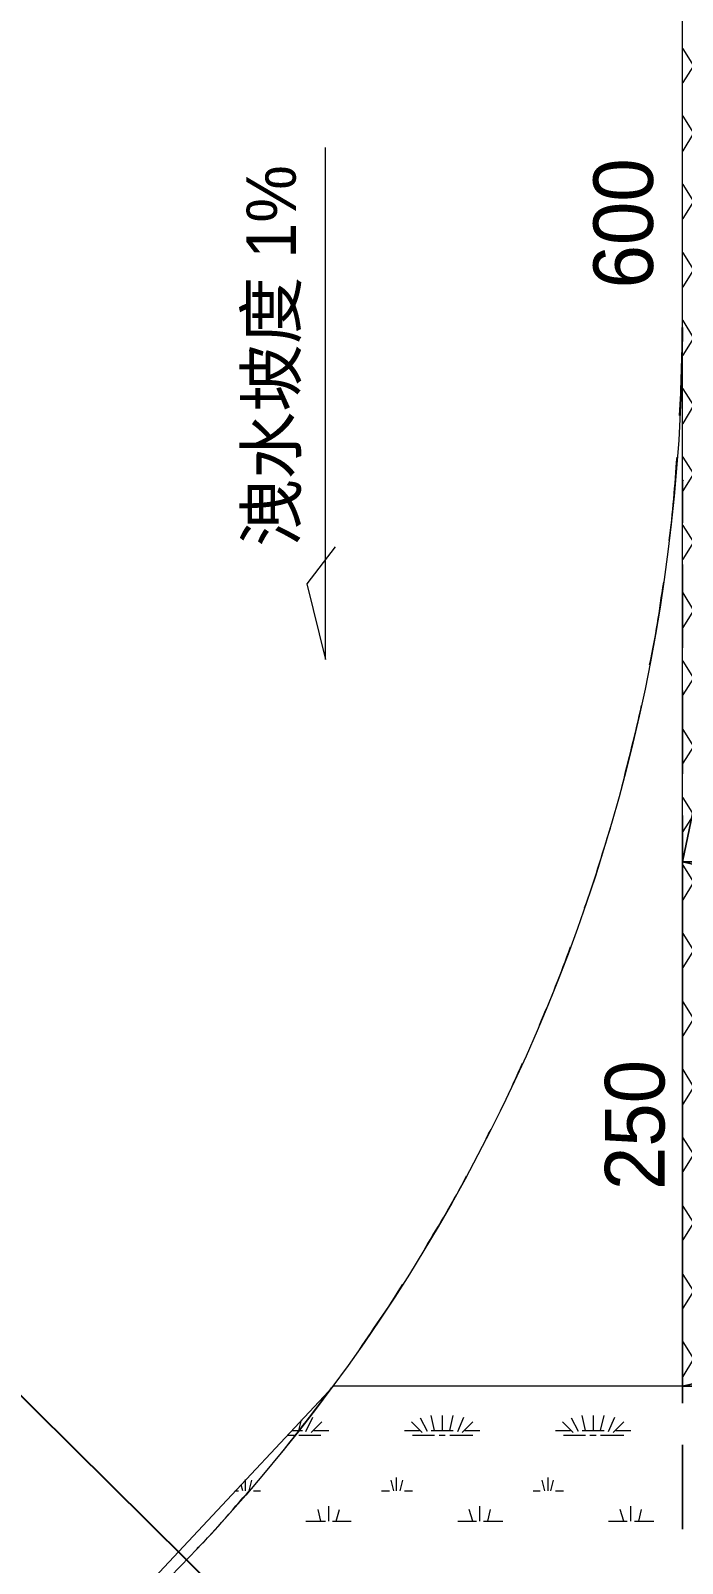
# Model space of a CAD drawing. Header units: millimetres. Extents: x -15161 to 10473752, y -72817 to 33960.
# Drawn here: x 12894 to 13205, y 113 to 844 of the extents above; entities that cross this region are included whole.
import ezdxf

# ---------------------------------------------------------------- set-up
doc = ezdxf.new("R2010")
doc.units = ezdxf.units.MM
doc.layers.add('PDF_幾何圖形', color=7, linetype='Continuous')
doc.layers.add('PDF_文字', color=7, linetype='Continuous')
doc.styles.add('PDF PMingLiU', font='PMingLiU.ttf')

# ---------------------------------------------------------------- blocks, each defined once
blk = doc.blocks.new('拆除後的建築底圖1131126')
at = {"layer": 'PDF_幾何圖形', "lineweight": 0}
for points in [[(13204.85, 3028.86), (12854.69, 3028.86, -0.000209), (12854.27, 625.2)], [(13203.58, 660.35, 0.011407), (13204.85, 702.26, -0.254152), (12816.16, -11.59)]]:
    blk.add_lwpolyline(points, format="xyb", dxfattribs=at)
for points in [[(13204.85, 447.37), (13204.85, 1047.34), (13454.65, 1047.34), (13454.65, 447.37)], [(13204.85, 197.14), (13754.85, 322.47), (13204.85, 447.37), (13329.75, 1047.34), (13454.65, 447.37), (13329.75, 1047.34), (13204.85, 447.37), (13754.85, 322.47)], [(13204.85, 447.37), (13204.85, 1047.34), (13454.65, 1047.34), (13454.65, 447.37)], [(13205.27, 629.01), (13204.85, 629.44), (13204.85, 609.11), (13204.85, 629.44)], [(13204.85, 589.21), (13204.85, 549.41)], [(13204.85, 529.09), (13204.85, 489.29)], [(13204.85, 469.39), (13204.85, 429.17)], [(13754.85, 447.37), (13754.85, 197.14), (13204.85, 197.14), (13204.85, 447.37)], [(13204.85, 447.37), (13204.85, 197.14), (13754.85, 197.14), (13754.85, 447.37)], [(13204.85, 409.27), (13204.85, 369.05)], [(13204.85, 349.15), (13204.85, 309.35)], [(13204.85, 289.02), (13204.85, 249.22)], [(13204.85, 229.32), (13204.85, 189.1)], [(13038.45, 197.14), (12904.65, 54.03), (13454.65, 54.03), (13454.65, -195.77), (13753.15, 197.14)], [(13204.85, 169.2), (13204.85, 128.98)]]:
    blk.add_lwpolyline(points, close=True, dxfattribs=at)
at = {"layer": 'PDF_幾何圖形', "lineweight": 5}
for points in [[(13204.85, 447.37), (13204.85, 1047.34), (13454.65, 1047.34), (13454.65, 447.37)], [(13754.85, 447.37), (13754.85, 197.14), (13204.85, 197.14), (13204.85, 447.37)]]:
    blk.add_lwpolyline(points, close=True, dxfattribs=at)
at = {"layer": 'PDF_幾何圖形', "lineweight": 0}
for points in [[(13204.85, 819.12), (13205.27, 819.12), (13210.35, 827.17), (13205.27, 835.21), (13204.85, 835.21)], [(13204.85, 786.52), (13205.27, 786.52), (13210.35, 794.99), (13205.27, 803.03), (13204.85, 803.03)], [(13204.85, 754.34), (13205.27, 754.34), (13210.35, 762.39), (13205.27, 770.43), (13204.85, 770.43)], [(13204.85, 721.74), (13205.27, 721.74), (13210.35, 729.78), (13205.27, 737.83), (13204.85, 737.83)], [(13204.85, 689.14), (13205.27, 689.14), (13210.35, 697.18), (13205.27, 705.65), (13204.85, 705.65)], [(13204.85, 656.54), (13205.27, 656.54), (13210.35, 665), (13205.27, 673.05), (13204.85, 673.05)], [(13204.85, 624.36), (13205.27, 624.36), (13210.35, 632.4), (13205.27, 640.45), (13204.85, 640.45)], [(13204.85, 591.76), (13205.27, 591.76), (13210.35, 599.8), (13205.27, 607.84), (13204.85, 607.84)], [(13204.85, 559.15), (13205.27, 559.15), (13210.35, 567.2), (13205.27, 575.67), (13204.85, 575.67)], [(13204.85, 526.97), (13205.27, 526.97), (13210.35, 535.02), (13205.27, 543.06), (13204.85, 543.06)], [(13204.85, 494.37), (13205.27, 494.37), (13210.35, 502.42), (13205.27, 510.46), (13204.85, 510.46)], [(13204.85, 461.77), (13205.27, 461.77), (13210.35, 469.82), (13205.27, 477.86), (13204.85, 477.86)], [(13204.85, 429.17), (13205.27, 429.17), (13210.35, 437.64), (13205.27, 445.68), (13204.85, 445.68)], [(13204.85, 396.99), (13205.27, 396.99), (13210.35, 405.03), (13205.27, 413.08), (13204.85, 413.08)], [(13204.85, 364.39), (13205.27, 364.39), (13210.35, 372.43), (13205.27, 380.48), (13204.85, 380.48)], [(13204.85, 331.79), (13205.27, 331.79), (13210.35, 339.83), (13205.27, 348.3), (13204.85, 348.3)], [(13204.85, 299.61), (13205.27, 299.61), (13210.35, 307.65), (13205.27, 315.7), (13204.85, 315.7)], [(13204.85, 267.01), (13205.27, 267.01), (13210.35, 275.05), (13205.27, 283.09), (13204.85, 283.09)], [(13204.85, 234.4), (13205.27, 234.4), (13210.35, 242.45), (13205.27, 250.49), (13204.85, 250.49)], [(13204.85, 201.8), (13205.27, 201.8), (13210.35, 210.27), (13205.27, 218.31), (13204.85, 218.31)], [(13086.72, 175.97), (13085.02, 183.17)], [(13090.53, 175.97), (13090.53, 183.17)], [(13093.92, 175.97), (13095.61, 183.17)], [(13158.7, 175.97), (13157, 183.17)], [(13162.51, 175.97), (13162.51, 183.17)], [(13165.89, 175.97), (13167.59, 183.17)], [(13018.55, 175.97), (13023.63, 175.97)], [(13021.94, 175.97), (13023.21, 181.05)], [(13025.32, 175.55), (13028.71, 182.32)], [(13027.87, 175.13), (13032.95, 180.21)], [(13029.14, 175.97), (13036.33, 175.97)], [(13072.32, 175.97), (13079.52, 175.97)], [(13080.79, 175.13), (13075.71, 180.21)], [(13083.33, 175.55), (13079.94, 181.9)], [(13085.02, 175.97), (13095.61, 175.97)], [(13097.73, 175.55), (13100.69, 182.32)], [(13099.84, 175.13), (13104.92, 180.21)], [(13101.11, 175.97), (13108.31, 175.97)], [(13144.3, 175.97), (13151.5, 175.97)], [(13152.77, 175.13), (13147.69, 180.21)], [(13155.31, 175.55), (13151.92, 181.9)], [(13157, 175.97), (13167.59, 175.97)], [(13169.7, 175.55), (13172.67, 182.32)], [(13171.82, 175.13), (13176.9, 180.21)], [(13173.09, 175.97), (13180.29, 175.97)], [(13016.86, 173.86), (13019.82, 173.86)], [(13021.94, 173.86), (13032.52, 173.86)], [(13076.13, 173.86), (13086.72, 173.86)], [(13088.83, 173.86), (13091.8, 173.86)], [(13093.92, 173.86), (13104.92, 173.86)], [(13148.11, 173.86), (13158.7, 173.86)], [(13160.81, 173.86), (13163.78, 173.86)], [(13165.89, 173.86), (13176.9, 173.86)], [(12991.45, 147.18), (12993.15, 147.18)], [(12995.26, 147.18), (12994.42, 150.15)], [(12996.53, 147.18), (12996.53, 152.69)], [(12998.23, 147.18), (12999.5, 152.26)], [(13000.34, 147.18), (13003.73, 147.18)], [(13061.31, 147.18), (13065.12, 147.18)], [(13067.24, 147.18), (13065.97, 152.26)], [(13068.51, 147.18), (13068.51, 153.53)], [(13070.21, 147.18), (13071.48, 152.26)], [(13072.32, 147.18), (13076.13, 147.18)], [(13133.72, 147.18), (13137.1, 147.18)], [(13139.22, 147.18), (13137.95, 152.26)], [(13140.91, 147.18), (13140.91, 153.53)], [(13142.18, 147.18), (13143.45, 152.26)], [(13144.3, 147.18), (13148.11, 147.18)], [(13036.33, 132.79), (13036.33, 139.98)], [(13108.31, 132.79), (13108.31, 139.98)], [(13180.29, 132.79), (13180.29, 139.98)], [(13025.32, 132.79), (13034.64, 132.79)], [(13032.52, 132.79), (13031.25, 138.29)], [(13038.03, 132.79), (13046.92, 132.79)], [(13039.72, 132.79), (13041.41, 138.29)], [(13097.73, 132.79), (13106.62, 132.79)], [(13104.92, 132.79), (13103.23, 138.29)], [(13110.01, 132.79), (13119.32, 132.79)], [(13112.12, 132.79), (13113.39, 138.29)], [(13169.7, 132.79), (13178.6, 132.79)], [(13176.9, 132.79), (13175.21, 138.29)], [(13181.98, 132.79), (13191.3, 132.79)], [(13184.1, 132.79), (13185.37, 138.29)]]:
    blk.add_lwpolyline(points, dxfattribs=at)
at = {"layer": 'PDF_幾何圖形', "lineweight": 9}
blk.add_lwpolyline([(13039.3, 597.68), (13025.75, 579.9), (13034.64, 543.91), (13034.64, 788.21)], dxfattribs=at)
at = {"layer": 'PDF_幾何圖形', "lineweight": 5}
for centre, radius, start, end in [((12285.63, 709.14), 919.24, 356.95732, 359.57139), ((12646.16, 586.14), 536.24, 336.16858, 340.45397), ((12661.25, 554.53), 509.68, 332.00274, 336.4957), ((12017.29, 959.96), 1274.45, 321.38178, 323.18657)]:
    blk.add_arc(centre, radius, start, end, dxfattribs=at)
at = {"layer": 'PDF_幾何圖形', "lineweight": 0}
for centre, radius, start, end in [((12646.16, 586.14), 536.24, 336.16858, 340.45397), ((12661.25, 554.53), 509.68, 332.00274, 336.4957), ((12017.29, 959.96), 1274.45, 321.38178, 323.18657)]:
    blk.add_arc(centre, radius, start, end, dxfattribs=at)
for points in [[(13204.85, 702.26), (13204.85, 1477.8), (13204.85, 2253.33), (13204.85, 3028.86)], [(13198.5, 600.65), (13200.44, 613.59), (13201.33, 627.38), (13202.31, 640.45)], [(13189.18, 541.37), (13192.45, 554.94), (13193.79, 567.13), (13195.96, 580.75)], [(13176.06, 482.94), (13179.07, 496.04), (13182.65, 508.7), (13185.37, 521.89)], [(13158.27, 425.36), (13162.91, 437.93), (13166.44, 450.77), (13170.55, 463.46)], [(13082.06, 262.77), (13088.93, 274.22), (13095.88, 285.63), (13101.96, 297.49)], [(13049.46, 212.39), (13056.64, 223.53), (13064.67, 234.31), (13071.48, 245.84)], [(12973.25, 119.66), (12982.66, 128.09), (12991.26, 140.01), (13000.34, 149.3)]]:
    blk.add_open_spline(points, degree=3, dxfattribs=at)
at = {"layer": 'PDF_幾何圖形', "lineweight": 5}
for points in [[(13198.5, 600.65), (13200.44, 613.59), (13201.33, 627.38), (13202.31, 640.45)], [(13189.18, 541.37), (13192.45, 554.94), (13193.79, 567.13), (13195.96, 580.75)], [(13176.06, 482.94), (13179.07, 496.04), (13182.65, 508.7), (13185.37, 521.89)], [(13158.27, 425.36), (13162.91, 437.93), (13166.44, 450.77), (13170.55, 463.46)], [(13082.06, 262.77), (13088.93, 274.22), (13095.88, 285.63), (13101.96, 297.49)], [(13049.46, 212.39), (13056.64, 223.53), (13064.67, 234.31), (13071.48, 245.84)], [(12973.25, 119.66), (12982.66, 128.09), (12991.26, 140.01), (13000.34, 149.3)]]:
    blk.add_open_spline(points, degree=3, dxfattribs=at)
at = {"layer": 'PDF_文字', "attachment_point": 4, "rotation": 90, "style": 'PDF PMingLiU'}
for s, insert, char_height in [('洩水坡度 1%', (13010.07, 597.68), 23.611), ('600', (13176.84, 720.9), 28.447), ('250', (13182.34, 290.72), 28.447)]:
    blk.add_mtext(s, dxfattribs=dict(at, insert=insert, char_height=char_height))

msp = doc.modelspace()

# ---------------------------------------------------------------- linework, layer by layer
at = {"color": 4}
msp.add_lwpolyline([(8080.2167, 4959.9057), (15312.2056, -2209.2652)], dxfattribs=at)

# ---------------------------------------------------------------- block references
at = {"color": 30}
msp.add_blockref('拆除後的建築底圖1131126', (0, 0), dxfattribs=at)

doc.saveas('drawing.dxf')
